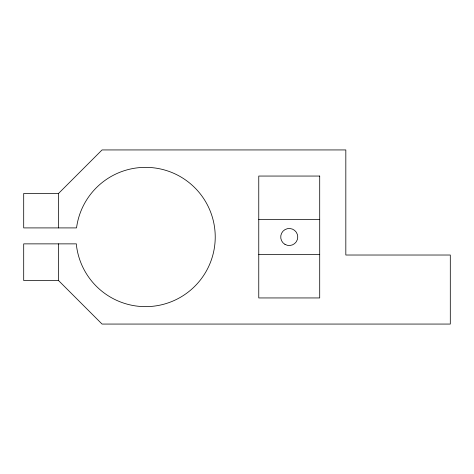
<?xml version="1.0" encoding="UTF-8"?>
<svg xmlns="http://www.w3.org/2000/svg" width="474" height="474" viewBox="0 0 474 474"><rect width="100%" height="100%" fill="white"/><g stroke="black" fill="none" stroke-linecap="round" stroke-linejoin="round"><path stroke-width="0.71" d="M58.527 280.531L23.7 280.531L23.7 243.867L76.385 243.867L76.533 246.089A69.648 69.648 0 0 0 183.005 295.74A69.648 69.648 0 0 0 183.005 178.26A69.648 69.648 0 0 0 76.533 227.911L23.7 227.911L23.7 193.469L58.527 193.469L102.052 149.938L345.824 149.938L345.824 255.024L450.3 255.024L450.3 324.062L102.052 324.062L58.527 280.531L58.527 243.867M258.763 219.586L319.707 219.586M258.763 254.414L319.707 254.414M58.527 193.469L58.527 227.911M319.707 176.055L258.763 176.055L258.763 297.945L319.707 297.945L319.707 176.055M284.975 244.377A8.52 8.52 0 0 0 297.755 237A8.52 8.52 0 0 0 284.975 229.623A8.52 8.52 0 0 0 284.975 244.377"/></g></svg>
